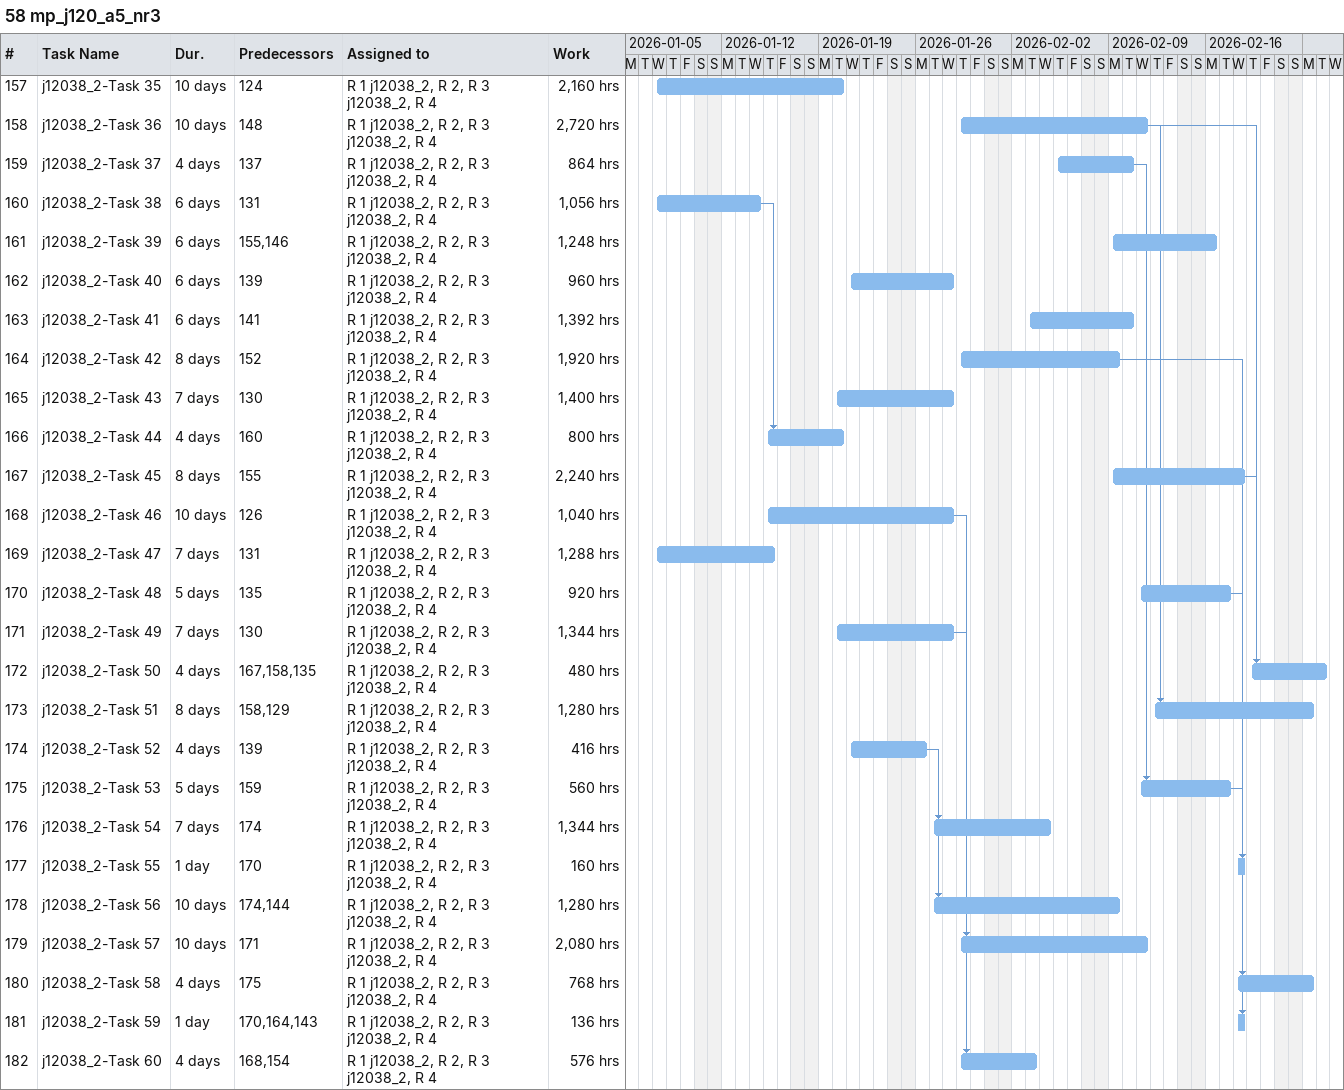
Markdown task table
58 mp_j120_a5_nr3

| ID | Task | Duration | Start | Finish | Predecessors | Resources | Work (h) |
|---|---|---|---|---|---|---|---|
| 157 | j12038_2-Task 35 | 10d | 2026-01-07 | 2026-01-20 | 124 | R 1 j12038_2, R 2, R 3 j12038_2, R 4 | 2160 |
| 158 | j12038_2-Task 36 | 10d | 2026-01-29 | 2026-02-11 | 148 | R 1 j12038_2, R 2, R 3 j12038_2, R 4 | 2720 |
| 159 | j12038_2-Task 37 | 4d | 2026-02-05 | 2026-02-10 | 137 | R 1 j12038_2, R 2, R 3 j12038_2, R 4 | 864 |
| 160 | j12038_2-Task 38 | 6d | 2026-01-07 | 2026-01-14 | 131 | R 1 j12038_2, R 2, R 3 j12038_2, R 4 | 1056 |
| 161 | j12038_2-Task 39 | 6d | 2026-02-09 | 2026-02-16 | 155, 146 | R 1 j12038_2, R 2, R 3 j12038_2, R 4 | 1248 |
| 162 | j12038_2-Task 40 | 6d | 2026-01-21 | 2026-01-28 | 139 | R 1 j12038_2, R 2, R 3 j12038_2, R 4 | 960 |
| 163 | j12038_2-Task 41 | 6d | 2026-02-03 | 2026-02-10 | 141 | R 1 j12038_2, R 2, R 3 j12038_2, R 4 | 1392 |
| 164 | j12038_2-Task 42 | 8d | 2026-01-29 | 2026-02-09 | 152 | R 1 j12038_2, R 2, R 3 j12038_2, R 4 | 1920 |
| 165 | j12038_2-Task 43 | 7d | 2026-01-20 | 2026-01-28 | 130 | R 1 j12038_2, R 2, R 3 j12038_2, R 4 | 1400 |
| 166 | j12038_2-Task 44 | 4d | 2026-01-15 | 2026-01-20 | 160 | R 1 j12038_2, R 2, R 3 j12038_2, R 4 | 800 |
| 167 | j12038_2-Task 45 | 8d | 2026-02-09 | 2026-02-18 | 155 | R 1 j12038_2, R 2, R 3 j12038_2, R 4 | 2240 |
| 168 | j12038_2-Task 46 | 10d | 2026-01-15 | 2026-01-28 | 126 | R 1 j12038_2, R 2, R 3 j12038_2, R 4 | 1040 |
| 169 | j12038_2-Task 47 | 7d | 2026-01-07 | 2026-01-15 | 131 | R 1 j12038_2, R 2, R 3 j12038_2, R 4 | 1288 |
| 170 | j12038_2-Task 48 | 5d | 2026-02-11 | 2026-02-17 | 135 | R 1 j12038_2, R 2, R 3 j12038_2, R 4 | 920 |
| 171 | j12038_2-Task 49 | 7d | 2026-01-20 | 2026-01-28 | 130 | R 1 j12038_2, R 2, R 3 j12038_2, R 4 | 1344 |
| 172 | j12038_2-Task 50 | 4d | 2026-02-19 | 2026-02-24 | 167, 158, 135 | R 1 j12038_2, R 2, R 3 j12038_2, R 4 | 480 |
| 173 | j12038_2-Task 51 | 8d | 2026-02-12 | 2026-02-23 | 158, 129 | R 1 j12038_2, R 2, R 3 j12038_2, R 4 | 1280 |
| 174 | j12038_2-Task 52 | 4d | 2026-01-21 | 2026-01-26 | 139 | R 1 j12038_2, R 2, R 3 j12038_2, R 4 | 416 |
| 175 | j12038_2-Task 53 | 5d | 2026-02-11 | 2026-02-17 | 159 | R 1 j12038_2, R 2, R 3 j12038_2, R 4 | 560 |
| 176 | j12038_2-Task 54 | 7d | 2026-01-27 | 2026-02-04 | 174 | R 1 j12038_2, R 2, R 3 j12038_2, R 4 | 1344 |
| 177 | j12038_2-Task 55 | 1d | 2026-02-18 | 2026-02-18 | 170 | R 1 j12038_2, R 2, R 3 j12038_2, R 4 | 160 |
| 178 | j12038_2-Task 56 | 10d | 2026-01-27 | 2026-02-09 | 174, 144 | R 1 j12038_2, R 2, R 3 j12038_2, R 4 | 1280 |
| 179 | j12038_2-Task 57 | 10d | 2026-01-29 | 2026-02-11 | 171 | R 1 j12038_2, R 2, R 3 j12038_2, R 4 | 2080 |
| 180 | j12038_2-Task 58 | 4d | 2026-02-18 | 2026-02-23 | 175 | R 1 j12038_2, R 2, R 3 j12038_2, R 4 | 768 |
| 181 | j12038_2-Task 59 | 1d | 2026-02-18 | 2026-02-18 | 170, 164, 143 | R 1 j12038_2, R 2, R 3 j12038_2, R 4 | 136 |
| 182 | j12038_2-Task 60 | 4d | 2026-01-29 | 2026-02-03 | 168, 154 | R 1 j12038_2, R 2, R 3 j12038_2, R 4 | 576 |
